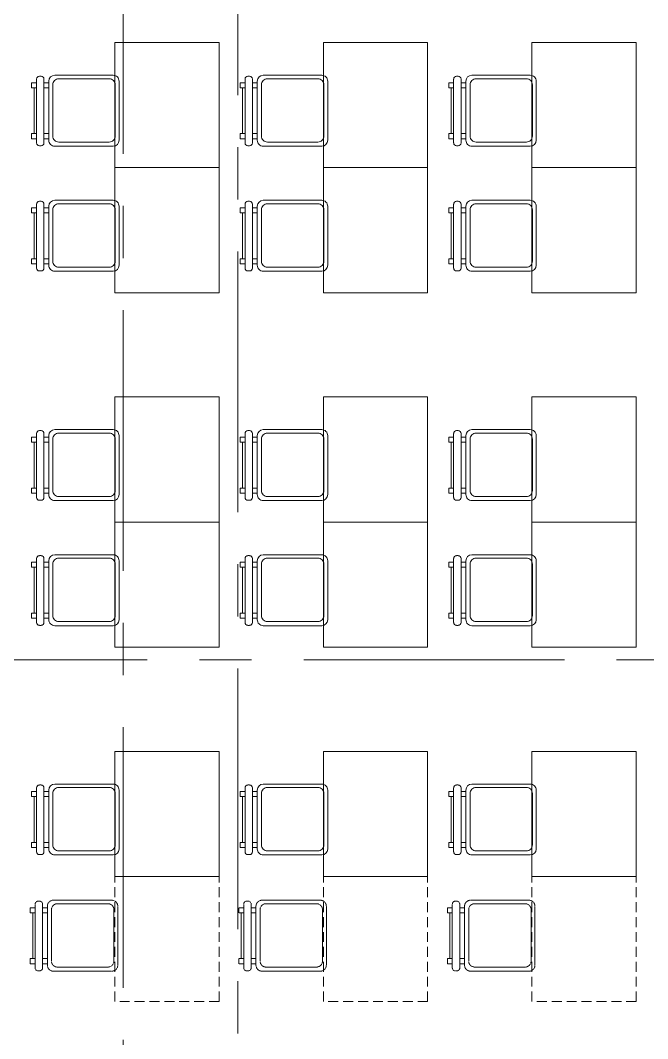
# Model space of a CAD drawing. Header units: millimetres. Extents: x -13407 to 95998, y -2719 to 109387.
# Drawn here: x 20078 to 23085, y 25556 to 30440 of the extents above; entities that cross this region are included whole.
import ezdxf

# ---------------------------------------------------------------- set-up
doc = ezdxf.new("R2010")
doc.units = ezdxf.units.MM
for name, pattern in [('CENTER', [2, 1.25, -0.25, 0.25, -0.25]), ('HIDDEN', [6, 4, -2]), ('HIDDEN2', [4.7625, 3.175, -1.5875])]:
    doc.linetypes.add(name, pattern=pattern)
doc.layers.add('АР_Оси', color=193, linetype='Continuous', lineweight=9)
doc.layers.add('ТХ_мебель передв', color=250, linetype='Continuous', lineweight=13)

# ---------------------------------------------------------------- blocks, each defined once
blk = doc.blocks.new('стул №3-5')
at = {"color": 253, "linetype": 'ByBlock', "extrusion": (-6.19742e-05, 0.000470712, 1)}
for p, q in [((-15372.7, 16664.9, 196.8), (-15348.5, 16664.9, 196.8)), ((-15372.7, 16664.9, 196.8), (-15372.7, 16641.7, 196.8)), ((-15348.5, 16641.7, 196.8), (-15348.5, 16664.9, 196.8)), ((-15128.7, 16664.9, 196.8), (-15104.4, 16664.9, 196.8)), ((-15128.7, 16664.9, 196.8), (-15128.7, 16641.7, 196.8)), ((-15104.4, 16641.7, 196.8), (-15104.4, 16664.9, 196.8)), ((-15407, 16627.7, 196.8), (-15407, 16619.9, 196.8)), ((-15086.8, 16641.7, 196.8), (-15393.1, 16641.7, 196.8)), ((-15348.5, 16653.3, 196.8), (-15128.7, 16653.3, 196.8)), ((-15072.8, 16619.9, 196.8), (-15072.8, 16627.7, 196.8)), ((-15393.1, 16605.9, 196.8), (-15086.8, 16605.9, 196.9)), ((-15372.7, 16605.9, 196.8), (-15372.7, 16583.2, 196.9)), ((-15348.5, 16583.2, 196.9), (-15348.5, 16605.9, 196.8)), ((-15128.7, 16605.9, 196.9), (-15128.7, 16583.2, 196.9)), ((-15104.4, 16583.2, 196.9), (-15104.4, 16605.9, 196.9))]:
    blk.add_line(p, q, dxfattribs=at)
at = {"color": 253, "ltscale": 100, "extrusion": (-6.19742e-05, 0.000470712, 1), "elevation": 205.6}
for points in [[(-15379.9, 16582.9), (-15097, 16582.9, -0.414169), (-15068.3, 16554.2), (-15068.3, 16274.2, -0.414258), (-15097, 16245.5), (-15379.9, 16245.5, -0.414169), (-15408.6, 16274.2), (-15408.6, 16554.2, -0.414258)], [(-15360.2, 16563.2), (-15113.6, 16563.2, -0.414214), (-15084.9, 16534.4), (-15084.9, 16292.6, -0.414214), (-15113.6, 16263.9), (-15360.2, 16263.9, -0.414214), (-15388.9, 16292.6), (-15388.9, 16534.4, -0.414214)]]:
    blk.add_lwpolyline(points, format="xyb", close=True, dxfattribs=at)
at = {"color": 253, "linetype": 'ByBlock', "extrusion": (-6.19742e-05, 0.000470712, 1)}
for centre, start, end in [((-15393, 16627.6, 205.6), 90, 180), ((-15393, 16619.8, 205.6), 180, 270), ((-15086.8, 16627.6, 205.6), 0, 90), ((-15086.8, 16619.8, 205.6), 270, 0)]:
    blk.add_arc(centre, 13.9, start, end, dxfattribs=at)
blk = doc.blocks.new('_стол№3-№5')
at = {"color": 253}
blk.add_lwpolyline([(-169868.3, 526261.4), (-169368.3, 526261.4), (-169368.3, 525661.4), (-169868.3, 525661.4)], close=True, dxfattribs=at)
blk = doc.blocks.new('_Стул резерв')
at = {"color": 253, "linetype": 'HIDDEN', "ltscale": 0.1, "extrusion": (6.19742e-05, -0.000470712, 1)}
for p, q in [((288.6, 58.9, 0), (-17.6, 58.9, 0)), ((0, 81.6, 0), (0, 58.9, 0)), ((24.3, 58.9, 0), (24.3, 81.6, 0)), ((244, 81.6, 0), (244, 58.9, 0)), ((268.3, 58.9, 0), (268.3, 81.6, 0)), ((-31.6, 45, 0), (-31.6, 37.1, 0)), ((-17.6, 23.2, 0), (288.6, 23.2, 0)), ((0, 23.2, 0), (0, 0)), ((24.3, 0, 0), (0, 0)), ((24.3, 0, 0), (24.3, 23.2, 0)), ((244, 11.6, 0), (24.3, 11.6, 0)), ((244, 23.2, 0), (244, 0, 0)), ((268.3, 0, 0), (244, 0, 0)), ((268.3, 0, 0), (268.3, 23.2, 0)), ((302.6, 37.1, 0), (302.6, 45, 0))]:
    blk.add_line(p, q, dxfattribs=at)
for points in [[(275.5, 81.9), (-7.4, 81.9, -0.414169), (-36.1, 110.6), (-36.1, 390.6, -0.414258), (-7.4, 419.3), (275.5, 419.3, -0.414169), (304.2, 390.6), (304.2, 110.6, -0.414258)], [(255.8, 101.6), (9.2, 101.6, -0.414214), (-19.5, 130.3), (-19.5, 372.2, -0.414214), (9.2, 400.9), (255.8, 400.9, -0.414214), (284.5, 372.2), (284.5, 130.3, -0.414214)]]:
    blk.add_lwpolyline(points, format="xyb", close=True, dxfattribs=at)
for centre, start, end in [((-17.6, 45), 90, 180), ((288.6, 45, 0), 0, 90), ((-17.6, 37.1), 180, 270), ((288.6, 37.1, 0), 270, 0)]:
    blk.add_arc(centre, 13.9, start, end, dxfattribs=at)
blk = doc.blocks.new('_стол.резерв')
at = {"color": 253, "linetype": 'HIDDEN2', "ltscale": 15}
for p, q in [((-20, 500), (-20, 0)), ((580, 500), (-20, 500)), ((580, 500), (580, 0)), ((580, 0), (-20, 0))]:
    blk.add_line(p, q, dxfattribs=at)

msp = doc.modelspace()

# ---------------------------------------------------------------- linework, layer by layer
at = {"layer": 'АР_Оси', "color": 253, "linetype": 'CENTER', "ltscale": 1000}
for p, q in [((20569.9, 79049.7), (20569.9, 23317.3)), ((21120, -1919.1), (21120, 32388.4)), ((-12563.8, 27372.2), (71033.4, 27372.2))]:
    msp.add_line(p, q, dxfattribs=at)

# ---------------------------------------------------------------- block references
at = {"layer": 'ТХ_мебель передв', "color": 253}
for name, p, rotation in [('_стол№3-№5', (-148838.3, 555995), 180), ('_стол№3-№5', (-147838.3, 555995), 180), ('_стол№3-№5', (-146838.3, 555995), 180), ('стул №3-5', (36796.4, 45245), 89.99999999999999), ('стул №3-5', (37796.4, 45245), 89.99999999999999), ('стул №3-5', (38796.4, 45245), 89.99999999999999), ('_стол№3-№5', (-148838.3, 555395), 180), ('_стол№3-№5', (-147838.3, 555395), 180), ('_стол№3-№5', (-146838.3, 555395), 180), ('стул №3-5', (36796.4, 44645), 89.99999999999999), ('стул №3-5', (37796.4, 44645), 89.99999999999999), ('стул №3-5', (38796.4, 44645), 89.99999999999999), ('_стол№3-№5', (-148838.3, 554295), 180), ('_стол№3-№5', (-147838.3, 554295), 180), ('_стол№3-№5', (-146838.3, 554295), 180), ('стул №3-5', (36796.4, 43545), 89.99999999999999), ('стул №3-5', (37796.4, 43545), 89.99999999999999), ('стул №3-5', (38796.4, 43545), 89.99999999999999), ('_стол№3-№5', (-148838.3, 553695), 180), ('_стол№3-№5', (-147838.3, 553695), 180), ('_стол№3-№5', (-146838.3, 553695), 180), ('стул №3-5', (36796.4, 42945), 89.99999999999999), ('стул №3-5', (37796.4, 42945), 89.99999999999999), ('стул №3-5', (38796.4, 42945), 89.99999999999999), ('_стол№3-№5', (-148838.3, 552595), 180), ('_стол№3-№5', (-147838.3, 552595), 180), ('_стол№3-№5', (-146838.3, 552595), 180), ('стул №3-5', (36796.4, 41845), 89.99999999999999), ('стул №3-5', (37796.4, 41845), 89.99999999999999), ('стул №3-5', (38796.4, 41845), 89.99999999999999), ('_стол.резерв', (20530.1, 26313.6), 270), ('_стол.резерв', (21530.1, 26313.6), 270), ('_стол.резерв', (22530.1, 26313.6), 270), ('_Стул резерв', (20125.1, 26183.3, 196.8), 270), ('_Стул резерв', (21125.1, 26183.3, 196.8), 270), ('_Стул резерв', (22125.1, 26183.3, 196.8), 270)]:
    msp.add_blockref(name, p, dxfattribs=dict(at, rotation=rotation))

doc.saveas('drawing.dxf')
